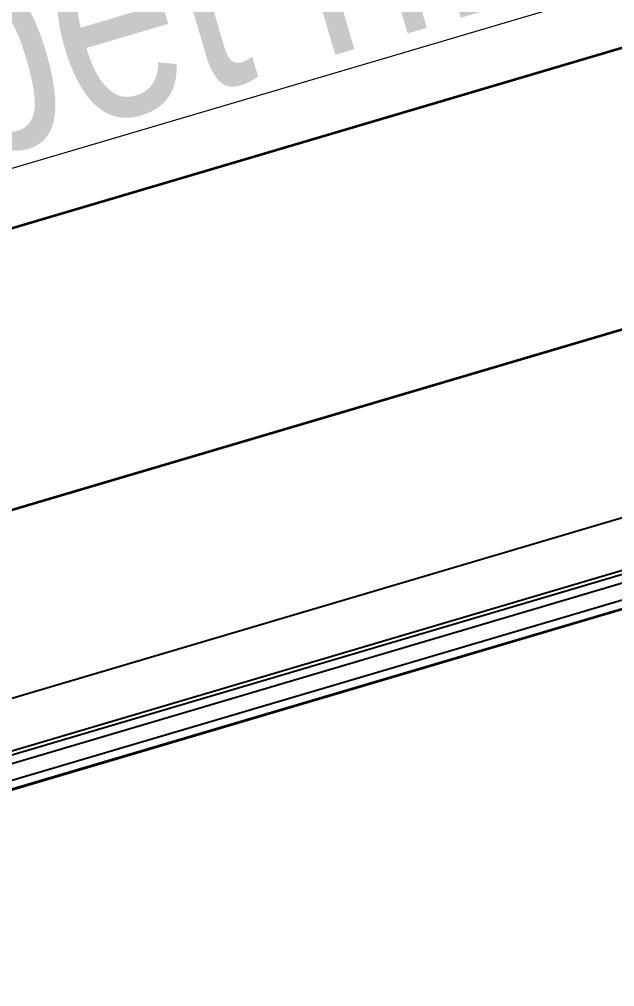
# Model space of a CAD drawing. Header units: millimetres. Extents: x 62878 to 70819, y -67946 to -61850.
# Drawn here: x 63948.2 to 63992.3, y -65544.3 to -65472.6 of the extents above; entities that cross this region are included whole.
import ezdxf
from ezdxf.enums import TextEntityAlignment as Align

# ---------------------------------------------------------------- set-up
doc = ezdxf.new("R2010")
doc.units = ezdxf.units.MM
doc.layers.add('alan hesabı1', color=7, linetype='Continuous', plot=False)
for name, color, linetype, lineweight in [('DOGRAMA', 171, 'Continuous', 0), ('DUVAR-GAZBETON', 84, 'Continuous', 35), ('GOR-2', 152, 'Continuous', 20)]:
    doc.layers.add(name, color=color, linetype=linetype, lineweight=lineweight)
doc.layers.add('MAH-ADI 1', color=12, linetype='Continuous')
doc.styles.add('bold', font='arial.ttf', dxfattribs={"height": 10})

msp = doc.modelspace()

# ---------------------------------------------------------------- linework, layer by layer
at = {"layer": 'alan hesabı1'}
msp.add_lwpolyline([(63724.954, -65595.463), (64131.543, -65475.352), (64132.288, -65475.758), (64579.093, -66991.106), (64176.603, -67109.71), (64175.127, -67104.703), (64170.387, -67106.1)], close=True, dxfattribs=at)
at = {"layer": 'DOGRAMA', "lineweight": -2}
for p, q in [((64012.894, -65503.634), (63908.599, -65534.455)), ((64014.799, -65507.268), (63908.969, -65538.542)), ((64013.501, -65507.355), (63910.107, -65537.91)), ((64014.973, -65507.859), (63909.143, -65539.132)), ((64017.691, -65508.308), (63907.104, -65540.984)), ((63907.37, -65541.531), (64017.776, -65508.893))]:
    msp.add_line(p, q, dxfattribs=at)
at = {"layer": 'DUVAR-GAZBETON', "ltscale": 5}
for p, q in [((63775.955, -65538.822), (64149.798, -65428.364)), ((63714.54, -65577.823), (64145.514, -65450.485))]:
    msp.add_line(p, q, dxfattribs=at)
at = {"layer": 'GOR-2'}
msp.add_line((63790.47, -65530.102), (64146.38, -65424.942), dxfattribs=at)

# ---------------------------------------------------------------- texts
at = {"layer": 'MAH-ADI 1', "style": 'bold', "width": 0.75}
msp.add_text('beton parapet h: 30 cm', height=16, rotation=16.4606, dxfattribs=at).set_placement((63947.222, -65474.125), align=Align.MIDDLE_CENTER)

doc.saveas('drawing.dxf')
